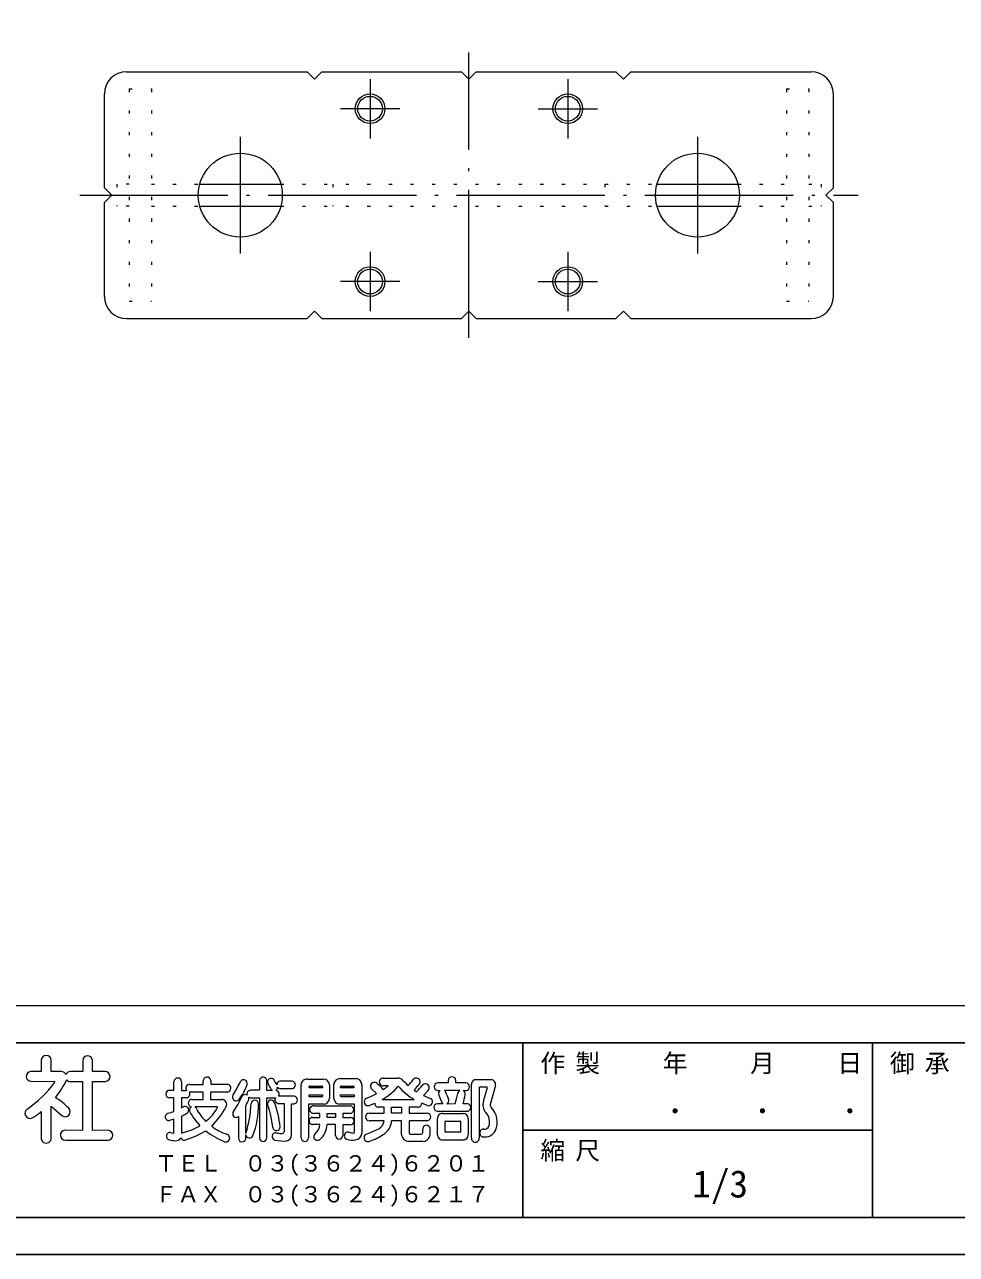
# Model space of a CAD drawing. Units: millimetres at full size, sheet at 1:5; details may follow other scales. Extents: x -1929 to 1929, y -742 to 742.
# Drawn here: x -1103.2 to -726.2, y -700 to -202 of the extents above; entities that cross this region are included whole.
import ezdxf
from ezdxf.enums import TextEntityAlignment as Align

# ---------------------------------------------------------------- set-up
doc = ezdxf.new("R2010")
doc.units = ezdxf.units.MM
doc.header["$LTSCALE"] = 5
doc.linetypes.add('DOTTED', pattern=[1.75, 0.25, -1.5])
doc.linetypes.add('LONG_DASHED_DOTTED', pattern=[15.25, 12, -1.5, 0.25, -1.5])
doc.layers.add('0-0_中心線等', color=4, linetype='LONG_DASHED_DOTTED', lineweight=13)
doc.layers.add('0-1_all', color=2, linetype='Continuous', lineweight=13)
doc.styles.add('ＭＳ ゴシック', font='')
doc.styles.get('ＭＳ ゴシック').set_extended_font_data('MS Gothic')

msp = doc.modelspace()

# ---------------------------------------------------------------- linework, layer by layer
at = {"layer": '0-0_中心線等'}
for p, q in [((-963.456, -224.052), (-963.456, -248.052)), ((-883.456, -224.052), (-883.456, -248.052)), ((-951.456, -236.052), (-975.456, -236.052)), ((-895.456, -236.052), (-871.456, -236.052)), ((-1015.956, -247.475), (-1015.956, -294.629)), ((-830.956, -247.475), (-830.956, -294.629)), ((-1080.956, -271.052), (-765.956, -271.052)), ((-963.456, -294.052), (-963.456, -318.052)), ((-883.456, -294.052), (-883.456, -318.052)), ((-951.456, -306.052), (-975.456, -306.052)), ((-895.456, -306.052), (-871.456, -306.052))]:
    msp.add_line(p, q, dxfattribs=at)
at = {"layer": '0-1_all', "color": 4, "linetype": 'LONG_DASHED_DOTTED'}
msp.add_line((-923.456, -328.842), (-923.456, -213.262), dxfattribs=at)
at = {"layer": '0-1_all'}
for p, q in [((-1061.956, -221.052), (-988.956, -221.052)), ((-982.956, -221.052), (-926.456, -221.052)), ((-923.456, -224.052), (-926.456, -221.052)), ((-920.456, -221.052), (-923.456, -224.052)), ((-920.456, -221.052), (-863.956, -221.052)), ((-857.956, -221.052), (-784.956, -221.052)), ((-1070.956, -268.052), (-1070.956, -230.052)), ((-775.956, -268.052), (-775.956, -230.052)), ((-1070.956, -268.052), (-1067.956, -271.052)), ((-775.956, -268.052), (-778.956, -271.052)), ((-1067.956, -271.052), (-1070.956, -274.052)), ((-778.956, -271.052), (-775.956, -274.052)), ((-1070.956, -312.052), (-1070.956, -274.052)), ((-775.956, -312.052), (-775.956, -274.052)), ((-923.456, -318.052), (-926.456, -321.052)), ((-920.456, -321.052), (-923.456, -318.052)), ((-1061.956, -321.052), (-988.956, -321.052)), ((-982.956, -321.052), (-926.456, -321.052)), ((-920.456, -321.052), (-863.956, -321.052)), ((-857.956, -321.052), (-784.956, -321.052))]:
    msp.add_line(p, q, dxfattribs=at)
at = {"layer": '0-1_all', "linetype": 'DOTTED', "lineweight": 18}
for p, q in [((-1060.956, -228.052), (-1051.956, -228.052)), ((-1060.956, -228.052), (-1060.956, -314.052)), ((-1051.956, -228.052), (-1051.956, -314.052)), ((-794.956, -228.052), (-785.956, -228.052)), ((-785.956, -228.052), (-785.956, -314.052)), ((-1051.956, -266.552), (-1032.35, -266.552)), ((-999.563, -266.552), (-847.35, -266.552)), ((-978.456, -266.552), (-978.456, -275.552)), ((-868.456, -266.552), (-868.456, -275.552)), ((-814.563, -266.552), (-794.956, -266.552)), ((-1060.956, -275.552), (-1065.956, -275.552)), ((-1051.956, -275.552), (-1032.35, -275.552)), ((-999.563, -275.552), (-847.35, -275.552)), ((-814.563, -275.552), (-794.956, -275.552)), ((-785.956, -275.552), (-780.956, -275.552)), ((-1060.956, -314.052), (-1051.956, -314.052))]:
    msp.add_line(p, q, dxfattribs=at)
at = {"layer": '0-1_all', "lineweight": 18}
for p, q in [((-1032.35, -266.552), (-999.563, -266.552)), ((-847.35, -266.552), (-814.563, -266.552)), ((-1032.35, -275.552), (-999.563, -275.552)), ((-847.35, -275.552), (-814.563, -275.552))]:
    msp.add_line(p, q, dxfattribs=at)
at = {"layer": '0-1_all', "color": 4, "lineweight": 18}
msp.add_line((106.03, -599.289), (-1863.97, -599.289), dxfattribs=at)
at = {"layer": '0-1_all', "lineweight": 25}
for p, q in [((106.03, -614.289), (-1863.97, -614.289)), ((-901.598, -614.289), (-901.598, -685)), ((-760.176, -614.289), (-760.176, -685)), ((-760.176, -649.645), (-901.598, -649.645)), ((106.03, -685), (-1863.97, -685))]:
    msp.add_line(p, q, dxfattribs=at)
at = {"layer": '0-1_all', "color": 7}
for p, q in [((-1100.654, -629.906), (-1091.279, -629.927)), ((-994.911, -629.855), (-999.977, -629.839)), ((-991.342, -652.773), (-991.342, -631.173)), ((-988.804, -629.013), (-982.324, -629.013)), ((-988.161, -632.518), (-988.161, -632.086)), ((-987.783, -631.816), (-982.923, -631.816)), ((-979.894, -631.335), (-979.894, -636.897)), ((-978.08, -636.875), (-978.08, -631.043)), ((-975.596, -628.829), (-969.116, -628.829)), ((-975.363, -632.518), (-975.363, -632.086)), ((-975.039, -631.816), (-970.179, -631.816)), ((-966.794, -631.151), (-966.794, -651.077)), ((-958.029, -628.63), (-952.197, -628.63)), ((-956.139, -631.708), (-958.029, -631.708)), ((-922.389, -652.865), (-922.389, -631.157)), ((-920.445, -629.213), (-914.489, -629.207)), ((-919.311, -632.469), (-919.279, -652.838)), ((-916.142, -632.285), (-919.149, -632.291)), ((-917.583, -637.907), (-915.996, -632.469)), ((-912.669, -631.643), (-914.873, -639.257)), ((-994.145, -635.898), (-1000.452, -635.898)), ((-999.669, -632.831), (-994.836, -632.847)), ((-982.923, -636.136), (-988.161, -636.136)), ((-960.8, -634.85), (-962.733, -633.112)), ((-958.569, -637.27), (-945.555, -637.27)), ((-945.609, -633.544), (-944.627, -634.154)), ((-935.997, -633.652), (-935.139, -633.652)), ((-935.668, -635.482), (-934.593, -638.182)), ((-927.077, -633.652), (-933.324, -633.646)), ((-925.727, -633.652), (-924.657, -633.652)), ((-1096.557, -642.175), (-1096.543, -652.73)), ((-1025.292, -640.294), (-1034.272, -640.288)), ((-1013.714, -651.045), (-1013.714, -639.835)), ((-988.372, -639.165), (-988.372, -652.827)), ((-982.216, -639.165), (-988.372, -639.165)), ((-986.379, -639.862), (-971.529, -639.862)), ((-969.71, -639.143), (-975.866, -639.143)), ((-969.71, -650.537), (-969.71, -639.143)), ((-940.371, -639.646), (-942.558, -638.722)), ((-933.945, -638.965), (-936.219, -638.965)), ((-936.213, -642.022), (-924.279, -642.022)), ((-932.363, -638.971), (-928.994, -638.949)), ((-924.279, -638.998), (-925.791, -638.998)), ((-1039.731, -644.02), (-1039.726, -651.077)), ((-1016.706, -644.209), (-1016.722, -652.957)), ((-957.759, -645.856), (-963.861, -645.856)), ((-936.165, -651.585), (-936.165, -644.997)), ((-934.113, -642.945), (-925.743, -642.945)), ((-933.027, -650.381), (-933.027, -646.169)), ((-932.865, -646.007), (-926.979, -646.007)), ((-926.817, -646.169), (-926.817, -650.381)), ((-923.745, -644.997), (-923.745, -651.585)), ((-1013.714, -653.108), (-1013.714, -651.617)), ((-983.787, -647.422), (-986.703, -647.422)), ((-947.229, -651.31), (-942.909, -651.315)), ((-926.979, -650.543), (-932.865, -650.543)), ((-1086.808, -653.738), (-1069.456, -653.745)), ((-942.099, -654.28), (-947.769, -654.28)), ((-925.743, -653.745), (-934.113, -653.745))]:
    msp.add_line(p, q, dxfattribs=at)
at = {"layer": '0-1_all', "lineweight": 25}
msp.add_lwpolyline([(121.03, 700), (121.03, -700), (-1878.97, -700)], dxfattribs=at)
at = {"layer": '0-1_all'}
for points in [[(-988.956, -221.052), (-985.956, -224.052), (-982.956, -221.052)], [(-857.956, -221.052), (-860.956, -224.052), (-863.956, -221.052)], [(-988.956, -321.052), (-985.956, -318.052), (-982.956, -321.052)], [(-857.956, -321.052), (-860.956, -318.052), (-863.956, -321.052)]]:
    msp.add_lwpolyline(points, dxfattribs=at)
at = {"layer": '0-1_all', "linetype": 'DOTTED', "lineweight": 18}
for points in [[(-794.956, -228.052), (-794.956, -314.052), (-785.956, -314.052)], [(-1060.956, -266.552), (-1065.956, -266.552), (-1065.956, -275.552)], [(-785.956, -266.552), (-780.956, -266.552), (-780.956, -275.552)]]:
    msp.add_lwpolyline(points, dxfattribs=at)
at = {"layer": '0-1_all', "color": 7}
for points in [[(-1096.543, -621.41), (-1096.543, -625.946), (-1100.855, -625.917)], [(-1088.27, -625.96), (-1092.439, -625.946), (-1092.439, -621.338)], [(-1079.687, -621.417), (-1079.687, -625.917), (-1084.591, -625.946)], [(-1070.695, -625.946), (-1075.807, -625.946), (-1075.807, -621.338)], [(-1084.591, -629.978), (-1079.767, -629.978), (-1079.767, -649.778), (-1086.959, -649.742)], [(-1069.456, -649.749), (-1075.807, -649.778), (-1075.807, -629.978), (-1070.551, -629.978)], [(-1044.591, -633.544), (-1042.809, -633.544), (-1042.809, -630.088)], [(-1039.785, -630.088), (-1039.785, -633.598), (-1037.895, -633.598)], [(-1036.383, -631.168), (-1031.037, -631.168), (-1031.037, -629.71)], [(-1027.905, -629.602), (-1027.905, -631.114), (-1021.155, -631.114)], [(-1008.174, -629.531), (-1008.174, -633.527), (-1011.867, -633.517)], [(-1003.001, -633.581), (-1005.258, -633.581), (-1005.258, -629.585)], [(-982.653, -632.14), (-982.653, -632.518), (-988.161, -632.518)], [(-969.963, -632.194), (-969.963, -632.518), (-975.363, -632.518)], [(-931.839, -629.602), (-931.839, -630.52), (-935.997, -630.52)], [(-924.652, -630.525), (-928.707, -630.52), (-928.707, -629.548)], [(-1042.809, -642.076), (-1042.809, -636.622), (-1044.591, -636.622)], [(-1037.841, -636.622), (-1039.78, -636.616), (-1039.78, -640.666), (-1038.759, -640.137)], [(-1035.46, -637.221), (-1030.973, -637.216), (-1030.973, -634.251), (-1036.621, -634.251)], [(-1021.209, -634.246), (-1027.959, -634.246), (-1027.959, -637.27), (-1023.477, -637.27)], [(-1011.867, -636.589), (-1008.228, -636.551), (-1008.228, -652.913)], [(-1005.263, -652.832), (-1005.258, -636.551), (-1001.705, -636.551)], [(-988.161, -636.136), (-988.161, -635.434), (-982.653, -635.434), (-982.653, -635.866)], [(-975.417, -635.866), (-975.417, -635.434), (-969.909, -635.434), (-969.909, -636.136), (-975.093, -636.136)], [(-939.934, -633.592), (-941.808, -635.666), (-938.967, -636.838)], [(-1092.439, -652.73), (-1092.439, -639.914), (-1088.119, -643.802)], [(-1000.436, -638.89), (-998.259, -638.911), (-998.259, -650.359)], [(-995.289, -651.655), (-995.289, -638.965), (-994.139, -638.987)], [(-963.861, -642.778), (-957.759, -642.778), (-957.759, -640.402), (-959.973, -640.402)], [(-944.043, -640.402), (-947.661, -640.402), (-947.661, -642.778), (-940.317, -642.778)], [(-1042.804, -650.656), (-1042.809, -645.262), (-1044.645, -645.802)], [(-986.703, -644.506), (-983.787, -644.506), (-983.787, -642.886), (-986.379, -642.886)], [(-971.529, -642.886), (-974.445, -642.886), (-974.445, -644.506), (-971.313, -644.506)], [(-950.685, -651.634), (-950.685, -645.856), (-954.735, -645.856)], [(-940.317, -645.856), (-947.607, -645.856), (-947.607, -650.932)], [(-977.415, -651.904), (-977.415, -647.422), (-980.871, -647.422)], [(-971.313, -647.476), (-974.499, -647.476), (-974.499, -651.904)]]:
    msp.add_lwpolyline(points, dxfattribs=at)
for points in [[(-954.735, -642.778), (-954.735, -640.402), (-950.685, -640.402), (-950.685, -642.778)], [(-980.871, -644.506), (-980.871, -642.886), (-977.415, -642.886), (-977.415, -644.506)]]:
    msp.add_lwpolyline(points, close=True, dxfattribs=at)
at = {"layer": '0-1_all', "color": 7, "lineweight": 18}
for centre in [(-963.456, -236.052), (-883.456, -236.052), (-963.456, -306.052), (-883.456, -306.052)]:
    msp.add_circle(centre, 6, dxfattribs=at)
at = {"layer": '0-1_all'}
for centre in [(-963.456, -236.052), (-883.456, -236.052), (-963.456, -306.052), (-883.456, -306.052)]:
    msp.add_circle(centre, 5, dxfattribs=at)
at = {"layer": '0-1_all', "lineweight": 18}
for centre in [(-1015.956, -271.052), (-830.956, -271.052)]:
    msp.add_circle(centre, 17, dxfattribs=at)
at = {"layer": '0-1_all'}
for centre, start, end in [((-1061.956, -230.052), 90, 180), ((-784.956, -230.052), 0, 90), ((-1061.956, -312.052), 180, 270), ((-784.956, -312.052), 270, 0)]:
    msp.add_arc(centre, 9, start, end, dxfattribs=at)
at = {"layer": '0-1_all', "color": 7}
for centre, radius, start, end in [((-1094.489, -621.476), 2.055, 3.84542, 178.16475), ((-1077.745, -621.497), 1.944, 4.68635, 177.65193), ((-1100.604, -627.904), 2.003, 97.21838, 268.56832), ((-1088.617, -628.518), 2.581, 32.23894, 82.2679), ((-1084.591, -627.963), 2.018, 89.97852, 155.94325), ((-1070.691, -627.964), 2.018, 273.99544, 90.09538), ((-1125.53, -605.937), 42.213, 303.50004, 324.81876), ((-1091.317, -630.217), 0.292, 351.89287, 82.63993), ((-1128.712, -606.944), 48.094, 322.15665, 332.03779), ((-1088.634, -628.531), 2.588, 338.12543, 344.02528), ((-1084.59, -627.962), 2.016, 219.47297, 269.97158), ((-1041.297, -630.088), 1.512, 0, 180), ((-1036.458, -632.696), 1.53, 87.20335, 216.36194), ((-1029.468, -629.743), 1.569, 5.16162, 178.78825), ((-1021.321, -632.677), 1.572, 274.0587, 83.96578), ((-1068.081, -604.399), 58.161, 327.83897, 333.89533), ((-1033.743, -624.029), 21.769, 322.52017, 340.93247), ((-1014.588, -630.746), 1.473, 344.47088, 149.13194), ((-1006.717, -629.653), 1.461, 2.65743, 175.22075), ((-1003.505, -630.181), 1.471, 39.76073, 213.34714), ((-944.433, -597.259), 69.093, 209.22135, 211.32661), ((-1036.747, -649.908), 40.108, 27.68206, 31.01901), ((-1002.298, -632.325), 1.436, 299.00838, 0.50907), ((-999.723, -631.325), 1.507, 99.69204, 178.11936), ((-999.724, -631.324), 1.508, 220.95549, 272.0853), ((-995.209, -631.36), 1.534, 284.1013, 78.7939), ((-989.021, -631.329), 2.327, 84.6577, 176.14211), ((-987.814, -632.172), 0.358, 85.0703, 166.00505), ((-983.047, -632.193), 0.397, 7.73734, 71.8738), ((-982.399, -631.524), 2.512, 4.3188, 88.2851), ((-975.639, -631.281), 2.452, 88.98212, 174.43939), ((-975.044, -632.14), 0.324, 89.20636, 170.40478), ((-970.251, -632.107), 0.301, 343.33874, 76.15102), ((-969.175, -631.211), 2.382, 1.42591, 88.57409), ((-961.7, -631.916), 1.579, 43.31527, 229.18149), ((-987.421, -661.084), 40.462, 43.52437, 48.38744), ((-958.158, -630.169), 1.544, 85.21565, 274.78435), ((-969.879, -616.78), 23.404, 298.89843, 319.68039), ((-968.14, -618.284), 18.005, 303.95341, 311.79656), ((-952.196, -631.375), 2.745, 38.34132, 90.03171), ((-932.962, -615.405), 25.232, 220.89475, 240.05998), ((-929.106, -609.39), 29.149, 224.0906, 229.63465), ((-977.082, -605.088), 39.364, 317.66167, 322.19255), ((-944.733, -630.116), 1.538, 316.5641, 144.28952), ((-984.235, -599.054), 51.783, 318.2379, 321.66486), ((-977.497, -603.455), 44.976, 316.95674, 321.33251), ((-941.087, -632.49), 1.595, 316.27473, 144.18881), ((-935.96, -632.086), 1.567, 91.38273, 268.61727), ((-930.272, -629.627), 1.567, 2.92254, 179.05298), ((-924.742, -632.088), 1.566, 273.11641, 86.68568), ((-920.472, -631.13), 1.917, 89.19307, 180.80693), ((-919.112, -632.488), 0.201, 100.80575, 174.64687), ((-916.172, -632.46), 0.177, 356.94656, 79.96086), ((-914.68, -631.248), 2.049, 348.88353, 84.65273), ((-1111.239, -667.273), 37.021, 45.69908, 56.36331), ((-1044.581, -635.083), 1.539, 90.40207, 269.59793), ((-1037.81, -634.246), 0.654, 79.47038, 97.51475), ((-1037.908, -635.088), 1.535, 272.4735, 33.0471), ((-1035.505, -638.744), 1.523, 88.29871, 260.2801), ((-1023.453, -639.274), 2.005, 334.67905, 90.68206), ((-1017.637, -636.293), 1.527, 142.25368, 319.95188), ((-1058.567, -615.39), 48.009, 326.14564, 334.67628), ((-1013.957, -636.751), 1.469, 59.28998, 145.80097), ((-1049.564, -622.467), 39.836, 334.15239, 338.25325), ((-1011.726, -635.053), 1.543, 95.25199, 196.35956), ((-1013.958, -636.748), 1.474, 341.05915, 15.38325), ((-1011.709, -635.052), 1.545, 237.61888, 264.13067), ((-1002.296, -632.324), 1.441, 216.51175, 240.73122), ((-1000.458, -637.388), 1.502, 146.13065, 270.84895), ((-1001.706, -635.077), 1.499, 326.80205, 86.00707), ((-994.423, -637.443), 1.57, 280.40453, 79.7958), ((-982.983, -635.806), 0.335, 280.22217, 349.77783), ((-982.289, -636.767), 2.399, 271.74708, 356.90484), ((-975.752, -636.818), 2.328, 181.41256, 267.20689), ((-975.104, -635.819), 0.317, 188.48641, 271.90245), ((-964.315, -638.222), 1.542, 116.15959, 292.66189), ((-985.056, -589.058), 51.82, 292.77555, 297.91046), ((-939.756, -638.198), 1.573, 246.9564, 59.9135), ((-934.237, -634.904), 1.543, 125.75073, 202.00164), ((-934.452, -635.051), 1.802, 19.83388, 51.24147), ((-985.893, -656.202), 57.42, 19.11499, 22.27184), ((-932.968, -637.74), 1.372, 296.18107, 14.36857), ((-975.676, -625.286), 48.641, 343.6861, 348.6012), ((-926.365, -635.137), 1.647, 115.60725, 171.69176), ((-975.001, -625.393), 51.056, 344.54586, 348.77564), ((-926.445, -635.028), 1.553, 348.76276, 62.43538), ((-1101.052, -642.85), 2.079, 124.54042, 286.97329), ((-1107.532, -630.326), 16.151, 296.02849, 312.80824), ((-1086.826, -642.221), 2.042, 230.72837, 44.99644), ((-1050.89, -620.79), 22.768, 284.51128, 290.78897), ((-1038.286, -641.541), 1.482, 297.20782, 108.61187), ((-1035.013, -641.59), 1.54, 119.13259, 207.55172), ((-1009.005, -626.778), 31.469, 209.55916, 222.1121), ((-1035.361, -641.844), 1.899, 20.83467, 55.01258), ((-1015.651, -631.768), 20.249, 207.65985, 225.11312), ((-1041.142, -631.758), 18.209, 307.95882, 331.31211), ((-1052.929, -623.256), 35.548, 315.73181, 331.65919), ((-1025.292, -640.434), 0.141, 332.58285, 89.7871), ((-1017.606, -643.079), 1.444, 139.15692, 308.56068), ((-1055.398, -637.501), 43.819, 342.18109, 358.14176), ((-1010.12, -639.045), 1.488, 0.59001, 175.24486), ((-1044.607, -639.562), 35.979, 339.80186, 0.84774), ((-1003.501, -638.956), 1.434, 25.02695, 192.52912), ((-1053.975, -655.239), 51.608, 7.38039, 18.02766), ((-1033.775, -650.953), 33.996, 4.40922, 21.7609), ((-986.439, -641.374), 1.513, 87.75025, 272.24975), ((-971.583, -641.374), 1.513, 272.04541, 87.95459), ((-983.693, -586.03), 57.215, 290.43055, 292.7805), ((-960.017, -638.877), 1.526, 176.42777, 271.63018), ((-944.098, -638.857), 1.545, 272.01865, 5.01227), ((-936.087, -640.493), 1.534, 94.90973, 265.29273), ((-933.015, -637.535), 1.706, 202.28042, 236.94095), ((-924.193, -640.51), 1.514, 266.72951, 93.27049), ((-913.232, -639.384), 4.595, 161.24678, 223.83895), ((-913.105, -639.285), 1.767, 179.07709, 221.46828), ((-920.27, -646.385), 8.322, 335.50528, 45.43515), ((-1044.88, -644.31), 1.51, 101.67968, 278.93001), ((-1065.383, -594.61), 55.671, 297.43701, 299.92682), ((-986.703, -645.964), 1.458, 90, 270), ((-971.389, -645.991), 1.487, 272.91436, 87.08564), ((-963.802, -644.317), 1.54, 92.21032, 267.78968), ((-961.798, -645.503), 4.054, 297.61043, 355.00943), ((-961.666, -645.495), 6.94, 300.56225, 357.02537), ((-940.457, -644.317), 1.545, 275.19335, 84.80665), ((-934.156, -644.954), 2.009, 88.76802, 181.23198), ((-932.882, -646.153), 0.147, 83.65981, 186.34019), ((-927.006, -646.196), 0.191, 8.1301, 81.8699), ((-925.834, -645.033), 2.09, 0.98795, 87.48426), ((-920.707, -646.367), 5.634, 341.65909, 42.40906), ((-1086.781, -651.736), 2.002, 95.10761, 269.22622), ((-1069.581, -651.747), 2.002, 273.56412, 86.43588), ((-1044.356, -652.127), 1.526, 82.81397, 257.19358), ((-1019.264, -557.193), 96.681, 255.07486, 255.6834), ((-1043.068, -650.627), 0.266, 247.25275, 353.67834), ((-1038.772, -651.887), 1.251, 100.35351, 139.68323), ((-1044.957, -627.035), 24.361, 284.16041, 301.16522), ((-1049.358, -618.074), 37.317, 287.10653, 301.31534), ((-1011.785, -627.189), 29.132, 231.39313, 248.83033), ((-1015.57, -633.204), 19.044, 231.31399, 252.04168), ((-1021.823, -652.852), 1.579, 252.19777, 76.01918), ((-1012.224, -651.331), 1.518, 163.88263, 169.1259), ((-1012.215, -651.314), 1.529, 191.44348, 333.98847), ((-1001.563, -652.251), 1.515, 87.58549, 254.67223), ((-1001.343, -648.411), 1.466, 187.78866, 2.7915), ((-998.948, -640.904), 10.158, 255.45639, 269.01328), ((-999.178, -650.111), 0.952, 273.31027, 344.87745), ((-997.525, -651.803), 2.24, 278.17269, 3.77762), ((-984.718, -652.32), 1.473, 130.62187, 317.89001), ((-989.42, -646.968), 5.65, 311.47438, 355.39551), ((-988.734, -647.33), 7.863, 310.51845, 359.33271), ((-975.957, -651.812), 1.461, 183.60276, 356.39724), ((-972.395, -651.999), 1.508, 73.30805, 260.36387), ((-969.832, -643.409), 7.455, 253.40464, 268.45237), ((-970.201, -650.37), 0.519, 288.81189, 341.18811), ((-969.619, -650.856), 2.834, 276.91603, 355.52172), ((-964.31, -652.733), 1.586, 111.34827, 299.15806), ((-977.892, -614.552), 38.939, 289.5098, 297.48733), ((-972.239, -629.527), 26.085, 289.48588, 302.72383), ((-947.742, -651.319), 2.96, 186.09037, 269.46797), ((-947.187, -650.889), 0.423, 185.79899, 264.20101), ((-942.979, -650.455), 0.863, 274.63737, 345.76296), ((-940.614, -649.266), 1.539, 358.31085, 186.72954), ((-976.616, -650.057), 34.479, 358.98594, 1.01406), ((-942.219, -651.261), 3.021, 272.26902, 346.14192), ((-956.75, -649.264), 17.674, 351.14491, 359.84528), ((-933.869, -651.459), 2.299, 183.14265, 263.91974), ((-932.894, -650.409), 0.137, 168.084, 281.916), ((-927.093, -650.267), 0.298, 292.38014, 337.61986), ((-925.964, -651.536), 2.22, 275.71763, 358.74472), ((-917.554, -650.811), 1.56, 84.72871, 257.71855), ((-917.02, -646.957), 5.447, 260.85203, 293.52324), ((-917.195, -647.211), 2.058, 263.97953, 333.17799), ((-916.852, -647.766), 4.642, 295.60443, 333.52528), ((-1094.491, -652.904), 2.059, 175.14092, 4.85908), ((-1039.525, -629.105), 25.049, 258.0918, 263.83477), ((-1042.161, -651.579), 2.431, 268.70858, 330.00693), ((-1038.644, -652.249), 1.513, 201.1212, 279.98795), ((-1015.211, -652.884), 1.513, 182.73404, 351.51036), ((-1006.748, -652.789), 1.485, 184.81745, 358.31269), ((-998.611, -638.808), 15.277, 257.32159, 275.27475), ((-989.857, -652.778), 1.485, 179.79157, 358.12518), ((-970.291, -641.255), 12.456, 259.09565, 274.66675), ((-920.833, -653.018), 1.564, 174.37383, 6.62086)]:
    msp.add_arc(centre, radius, start, end, dxfattribs=at)

# ---------------------------------------------------------------- texts
at = {"layer": '0-1_all', "color": 7, "style": 'ＭＳ ゴシック'}
for s, height, p in [('作', 7.357, (-894.527, -628.436)), ('製', 7.357, (-880.384, -628.436)), ('年', 7.357, (-845.029, -628.436)), ('月', 7.357, (-809.674, -628.436)), ('日', 7.357, (-774.318, -628.436)), ('御', 7.357, (-753.105, -628.436)), ('承', 7.357, (-738.963, -628.436)), ('・', 7.357, (-845.029, -647.882)), ('・', 7.357, (-809.674, -647.882)), ('・', 7.357, (-774.318, -647.882)), ('縮', 7.357, (-894.527, -663.791)), ('尺', 7.357, (-880.384, -663.791)), ('ＴＥＬ\u3000０３(３６２４)６２０１', 6.621, (-1050.535, -668.433)), ('1/3', 11.04, (-833.023, -680.263)), ('ＦＡＸ\u3000０３(３６２４)６２１７', 6.621, (-1050.535, -680.933))]:
    msp.add_text(s, height=height, dxfattribs=at).set_placement(p, align=Align.BOTTOM_LEFT)

doc.saveas('drawing.dxf')
